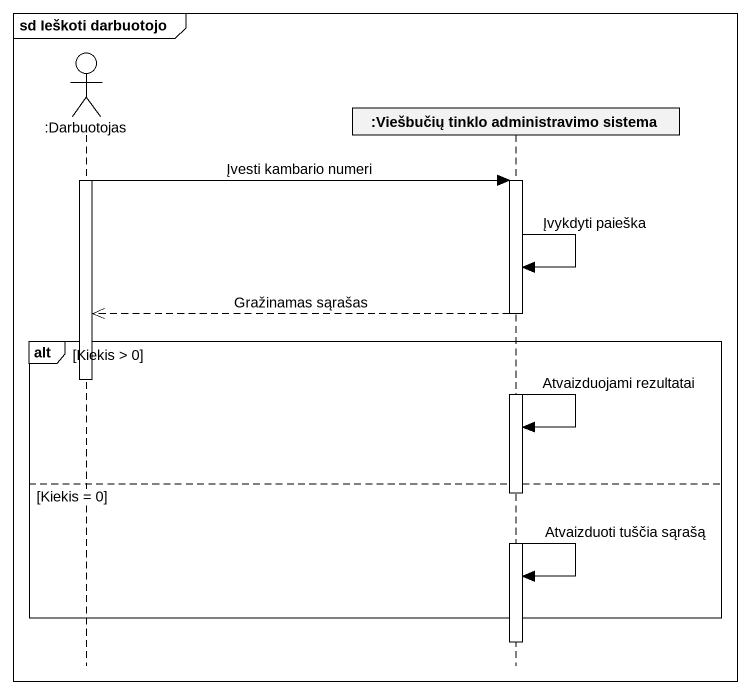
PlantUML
@startuml
mainframe sd Ieškoti darbuotojo
hide footbox
actor ":Darbuotojas" as Darbuotojas
participant ":Viešbučių tinklo administravimo sistema" as Viešbučių_tinklo

activate Darbuotojas
Darbuotojas -> Viešbučių_tinklo : Įvesti kambario numeri
activate Viešbučių_tinklo
Viešbučių_tinklo -> Viešbučių_tinklo : Įvykdyti paieška
Viešbučių_tinklo -->> Darbuotojas : Gražinamas sąrašas
alt Kiekis > 0
  deactivate Darbuotojas
  Viešbučių_tinklo -> Viešbučių_tinklo : Atvaizduojami rezultatai
else Kiekis = 0
  Viešbučių_tinklo -> Viešbučių_tinklo : Atvaizduoti tuščia sąrašą
end
deactivate Viešbučių_tinklo
@enduml
